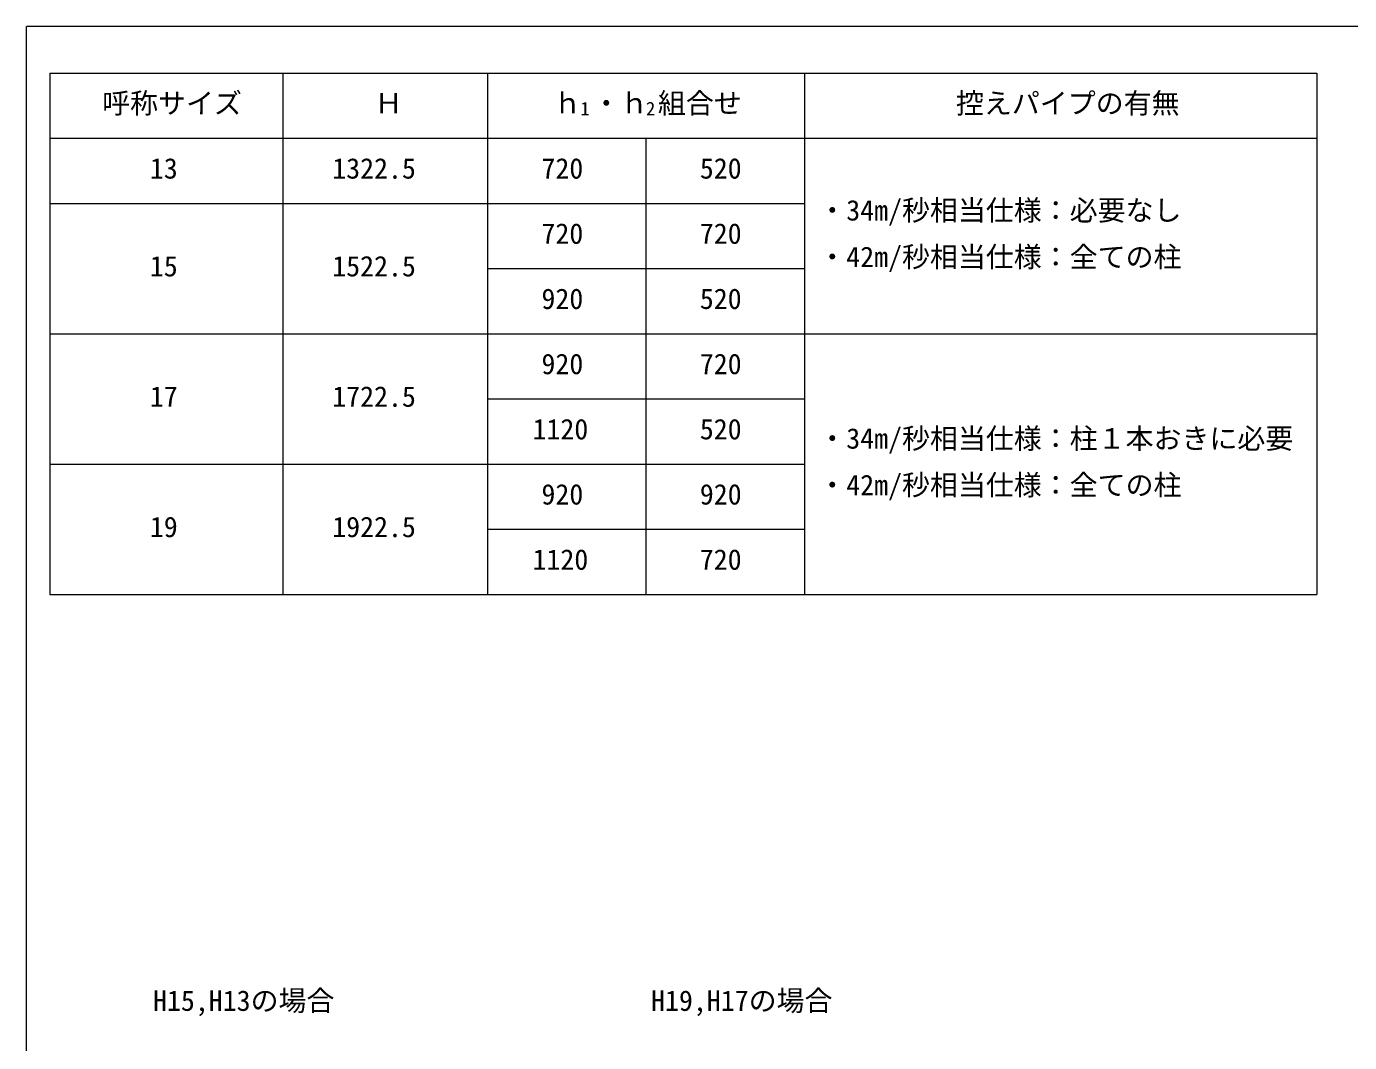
# Model space of a CAD drawing. Units: millimetres, scale not verified. Extents: x -3967 to 3967, y -2821 to 2821.
# Drawn here: x -3939 to -1098, y 611 to 2793 of the extents above; entities that cross this region are included whole.
import ezdxf
from ezdxf.enums import TextEntityAlignment as Align

# ---------------------------------------------------------------- set-up
doc = ezdxf.new("R2010")
doc.units = ezdxf.units.MM
doc.header["$LTSCALE"] = 10
doc.layers.add('0-0_0', color=3, linetype='Continuous')
doc.layers.add('0-3_YKK_11', color=7, linetype='Continuous', lineweight=18)
doc.layers.add('0-4_YKK_12', color=7, linetype='Continuous', lineweight=9)
doc.styles.add('ＭＳ ゴシック', font='')
doc.styles.get('ＭＳ ゴシック').set_extended_font_data('MS Gothic')

msp = doc.modelspace()

# ---------------------------------------------------------------- linework, layer by layer
at = {"layer": '0-3_YKK_11'}
for p, q in [((-3888.94, 2693), (-1168.94, 2693)), ((-3888.94, 2693), (-3888.94, 1573)), ((-3388.94, 2693), (-3388.94, 1573)), ((-2948.94, 2693), (-2948.94, 1573)), ((-2268.94, 2693), (-2268.94, 1573)), ((-1168.94, 2693), (-1168.94, 1573)), ((-3888.94, 2553), (-1168.94, 2553)), ((-2608.94, 2553), (-2608.94, 1573)), ((-3888.94, 2413), (-2268.94, 2413)), ((-2948.94, 2273), (-2268.94, 2273)), ((-3888.94, 2133), (-1168.94, 2133)), ((-2948.94, 1993), (-2268.94, 1993)), ((-3888.94, 1853), (-2268.94, 1853)), ((-2948.94, 1713), (-2268.94, 1713)), ((-3888.94, 1573), (-1168.94, 1573))]:
    msp.add_line(p, q, dxfattribs=at)
at = {"layer": '0-4_YKK_12'}
for p in [(3760.92, 2793), (-3939.08, -2457)]:
    msp.add_line(p, (-3939.08, 2793), dxfattribs=at)

# ---------------------------------------------------------------- texts
at = {"layer": '0-0_0', "style": 'ＭＳ ゴシック'}
for s, p in [('H15,H13の場合', (-3667.37, 665.58)), ('H19,H17の場合', (-2598, 665.58))]:
    msp.add_text(s, height=43.99, dxfattribs=at).set_placement(p, align=Align.BOTTOM_LEFT)
at = {"layer": '0-3_YKK_11', "style": 'ＭＳ ゴシック'}
for s, height, p in [('呼称サイズ', 43.99, (-3776.54, 2593)), ('Ｈ', 43.99, (-3191.34, 2593)), ('ｈ', 43.99, (-2807.34, 2593)), ('・ｈ', 43.99, (-2724.14, 2593)), ('組合せ', 43.99, (-2583.34, 2593)), ('控えパイプの有無', 43.99, (-1943.4, 2593)), ('1', 29.33, (-2749.74, 2593)), ('2', 29.33, (-2608.94, 2593)), ('13', 43.99, (-3674.14, 2453)), ('1322.5', 43.99, (-3282.54, 2453)), ('720', 43.99, (-2833.34, 2453)), ('520', 43.99, (-2493.34, 2453)), ('・34m/秒相当仕様：必要なし', 43.99, (-2238.94, 2363)), ('720', 43.99, (-2833.34, 2313)), ('720', 43.99, (-2493.34, 2313)), ('・42m/秒相当仕様：全ての柱', 43.99, (-2238.94, 2263)), ('15', 43.99, (-3674.14, 2243)), ('1522.5', 43.99, (-3282.54, 2243)), ('920', 43.99, (-2833.34, 2173)), ('520', 43.99, (-2493.34, 2173)), ('920', 43.99, (-2833.34, 2033)), ('720', 43.99, (-2493.34, 2033)), ('17', 43.99, (-3674.14, 1963)), ('1722.5', 43.99, (-3282.54, 1963)), ('1120', 43.99, (-2852.54, 1893)), ('520', 43.99, (-2493.34, 1893)), ('・34m/秒相当仕様：柱１本おきに必要', 43.99, (-2238.94, 1873)), ('・42m/秒相当仕様：全ての柱', 43.99, (-2238.94, 1773)), ('920', 43.99, (-2833.34, 1753)), ('920', 43.99, (-2493.34, 1753)), ('19', 43.99, (-3674.14, 1683)), ('1922.5', 43.99, (-3282.54, 1683)), ('1120', 43.99, (-2852.54, 1613)), ('720', 43.99, (-2493.34, 1613))]:
    msp.add_text(s, height=height, dxfattribs=at).set_placement(p, align=Align.BOTTOM_LEFT)

doc.saveas('drawing.dxf')
